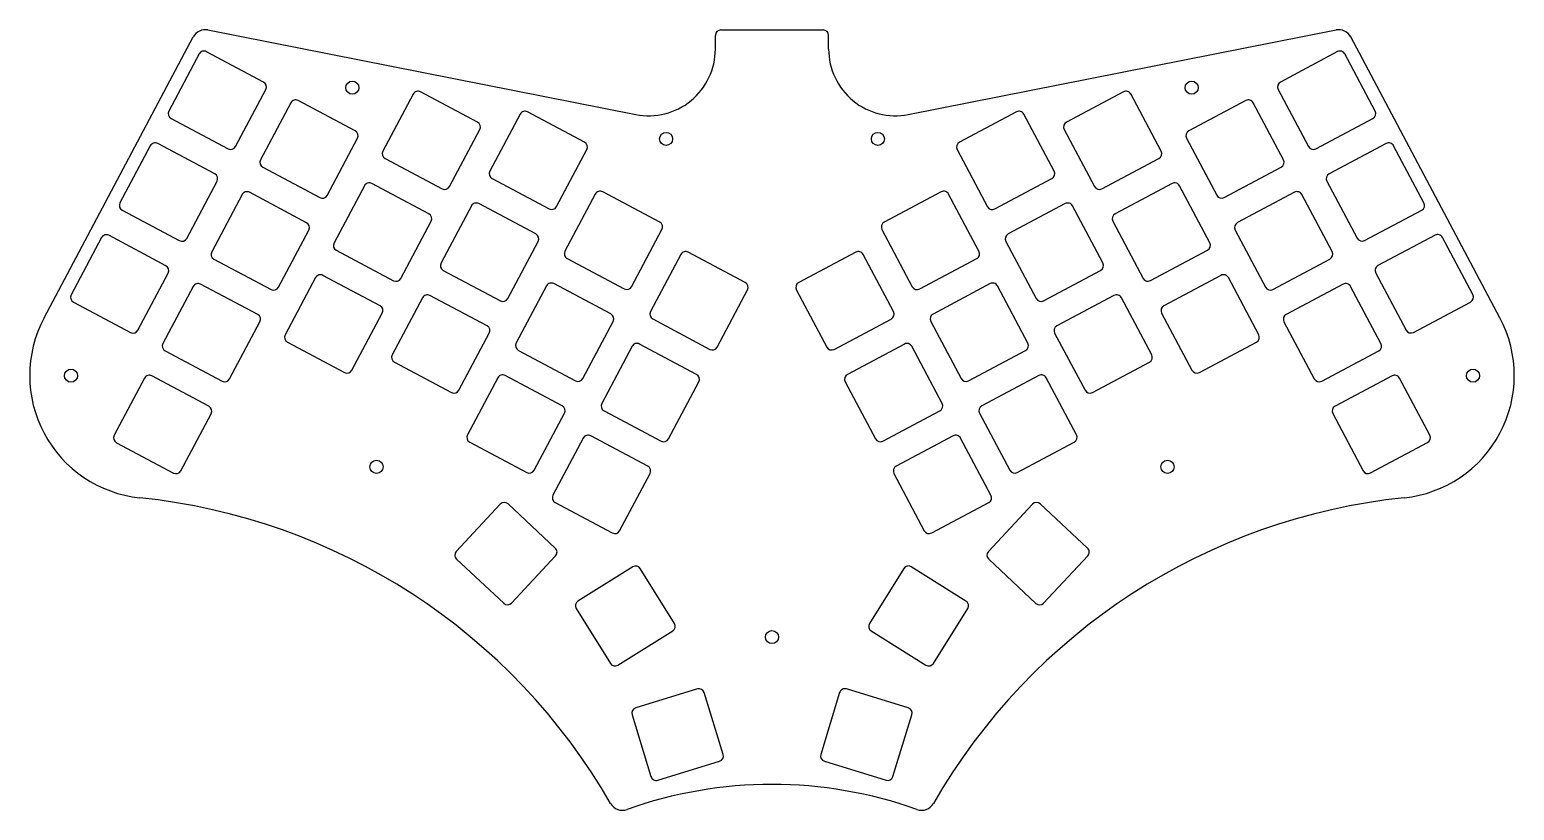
# Model space of a CAD drawing. Extents: x 14 to 286, y 43 to 187.
import ezdxf

# ---------------------------------------------------------------- set-up
doc = ezdxf.new("R2010")
doc.units = 0
doc.layers.add('View001', color=7, linetype='CONTINUOUS')

msp = doc.modelspace()

# ---------------------------------------------------------------- linework, layer by layer
at = {"layer": 'View001'}
for p, q in [((16.3483, 133.722), (43.7101, 185.182)), ((16.3483, 133.722), (43.7101, 185.182)), ((46.4017, 186.461), (124.856, 170.972)), ((46.4017, 186.461), (124.856, 170.972)), ((139.443, 182.961), (139.443, 185.461)), ((139.443, 182.961), (139.443, 185.461)), ((140.443, 186.461), (159.223, 186.461)), ((140.443, 186.461), (159.223, 186.461)), ((160.223, 182.961), (160.223, 185.461)), ((160.223, 182.961), (160.223, 185.461)), ((174.811, 170.972), (253.265, 186.461)), ((174.811, 170.972), (253.265, 186.461)), ((283.318, 133.722), (255.957, 185.182)), ((283.318, 133.722), (255.957, 185.182)), ((56.5928, 176.914), (46.1298, 182.478)), ((253.527, 182.488), (243.064, 176.924)), ((44.7774, 182.064), (39.2142, 171.601)), ((260.442, 171.611), (254.879, 182.074)), ((51.443, 165.099), (57.0062, 175.562)), ((84.0305, 174.724), (78.4673, 164.261)), ((95.8459, 169.574), (85.383, 175.137)), ((214.277, 175.144), (203.814, 169.581)), ((221.192, 164.268), (215.629, 174.731)), ((242.65, 175.572), (248.214, 165.109)), ((61.5976, 173.121), (56.0343, 162.658)), ((73.4129, 167.971), (62.95, 173.534)), ((236.707, 173.544), (226.244, 167.981)), ((243.622, 162.668), (238.059, 173.131)), ((39.6276, 170.249), (50.0906, 164.686)), ((103.651, 171.054), (98.0873, 160.591)), ((115.466, 165.904), (105.003, 171.467)), ((194.657, 171.464), (184.194, 165.901)), ((201.572, 160.588), (196.009, 171.051)), ((249.566, 164.696), (260.029, 170.259)), ((68.2631, 156.156), (73.8264, 166.619)), ((90.6961, 157.759), (96.2594, 168.222)), ((203.4, 168.229), (208.964, 157.766)), ((225.83, 166.629), (231.394, 156.166)), ((35.834, 165.244), (30.2707, 154.781)), ((47.6493, 160.094), (37.1864, 165.658)), ((110.316, 154.089), (115.879, 164.552)), ((183.78, 164.549), (189.344, 154.086)), ((262.47, 165.668), (252.007, 160.104)), ((269.386, 154.791), (263.823, 165.254)), ((56.4478, 161.305), (66.9107, 155.742)), ((78.8808, 162.909), (89.3437, 157.345)), ((210.316, 157.352), (220.779, 162.915)), ((232.746, 155.752), (243.209, 161.315)), ((42.4996, 148.279), (48.0628, 158.742)), ((75.0871, 157.904), (69.5239, 147.441)), ((86.9025, 152.754), (76.4395, 158.317)), ((98.5008, 159.239), (108.964, 153.675)), ((190.696, 153.672), (201.159, 159.235)), ((223.22, 158.324), (212.757, 152.761)), ((230.136, 147.448), (224.573, 157.911)), ((251.594, 158.752), (257.157, 148.289)), ((52.6541, 156.301), (47.0909, 145.838)), ((64.4695, 151.151), (54.0065, 156.714)), ((117.431, 156.394), (111.867, 145.931)), ((129.246, 151.244), (118.783, 156.807)), ((180.877, 156.804), (170.414, 151.241)), ((187.792, 145.928), (182.229, 156.391)), ((245.65, 156.724), (235.187, 151.161)), ((252.566, 145.848), (247.003, 156.311)), ((30.6842, 153.429), (41.1471, 147.865)), ((94.7071, 154.234), (89.1439, 143.771)), ((106.522, 149.084), (96.0595, 154.647)), ((203.6, 154.644), (193.137, 149.081)), ((210.516, 143.768), (204.953, 154.231)), ((258.51, 147.875), (268.972, 153.439)), ((59.3197, 139.335), (64.8829, 149.798)), ((81.7527, 140.939), (87.3159, 151.402)), ((124.096, 139.429), (129.659, 149.892)), ((170, 149.889), (175.564, 139.426)), ((212.344, 151.408), (217.907, 140.945)), ((234.774, 149.808), (240.337, 139.345)), ((26.8905, 148.424), (21.3273, 137.961)), ((38.7059, 143.274), (28.243, 148.837)), ((101.373, 137.269), (106.936, 147.732)), ((192.724, 147.728), (198.287, 137.265)), ((271.414, 148.847), (260.951, 143.284)), ((278.329, 137.971), (272.766, 148.434)), ((47.5044, 144.485), (57.9673, 138.922)), ((69.9373, 146.088), (80.4003, 140.525)), ((112.281, 144.579), (122.744, 139.015)), ((133.121, 145.324), (127.557, 134.861)), ((144.936, 140.174), (134.473, 145.737)), ((165.187, 145.734), (154.724, 140.171)), ((172.102, 134.858), (166.539, 145.321)), ((176.916, 139.012), (187.379, 144.575)), ((219.259, 140.532), (229.722, 146.095)), ((241.689, 138.932), (252.152, 144.495)), ((33.5561, 131.459), (39.1194, 141.922)), ((89.5573, 142.418), (100.02, 136.855)), ((199.639, 136.852), (210.102, 142.415)), ((260.537, 141.932), (266.101, 131.469)), ((43.7107, 139.48), (38.1475, 129.018)), ((55.526, 134.331), (45.0631, 139.894)), ((66.1437, 141.084), (60.5804, 130.621)), ((77.959, 135.934), (67.4961, 141.497)), ((108.487, 139.574), (102.924, 129.111)), ((120.302, 134.424), (109.84, 139.987)), ((189.82, 139.984), (179.357, 134.421)), ((196.736, 129.108), (191.173, 139.571)), ((232.164, 141.504), (221.701, 135.941)), ((239.079, 130.628), (233.516, 141.09)), ((254.594, 139.904), (244.131, 134.341)), ((261.509, 129.028), (255.946, 139.49)), ((21.7408, 136.609), (32.2037, 131.045)), ((85.7637, 137.414), (80.2004, 126.951)), ((97.579, 132.264), (87.1161, 137.827)), ((139.786, 128.359), (145.349, 138.822)), ((154.31, 138.819), (159.874, 128.356)), ((212.544, 137.824), (202.081, 132.261)), ((219.459, 126.948), (213.896, 137.41)), ((267.453, 131.055), (277.916, 136.619)), ((72.8093, 124.118), (78.3725, 134.581)), ((127.971, 133.509), (138.434, 127.945)), ((161.226, 127.942), (171.689, 133.505)), ((221.287, 134.588), (226.85, 124.125)), ((50.3763, 122.515), (55.9395, 132.978)), ((92.4293, 120.448), (97.9925, 130.911)), ((115.153, 122.609), (120.716, 133.072)), ((178.944, 133.068), (184.507, 122.605)), ((201.667, 130.908), (207.23, 120.445)), ((243.717, 132.988), (249.28, 122.525)), ((60.9939, 129.268), (71.4568, 123.705)), ((124.177, 128.504), (118.614, 118.041)), ((135.992, 123.354), (125.53, 128.917)), ((174.13, 128.914), (163.667, 123.351)), ((181.046, 118.038), (175.483, 128.501)), ((228.203, 123.712), (238.666, 129.275)), ((38.5609, 127.665), (49.0239, 122.102)), ((80.6139, 125.598), (91.0768, 120.035)), ((103.337, 127.758), (113.8, 122.195)), ((185.859, 122.192), (196.322, 127.755)), ((208.583, 120.032), (219.046, 125.595)), ((250.633, 122.112), (261.096, 127.675)), ((34.7673, 122.66), (29.204, 112.197)), ((46.5826, 117.511), (36.1197, 123.074)), ((99.5437, 122.754), (93.9804, 112.291)), ((111.359, 117.604), (100.896, 123.167)), ((198.764, 123.164), (188.301, 117.601)), ((205.679, 112.288), (200.116, 122.75)), ((263.537, 123.084), (253.074, 117.521)), ((270.453, 112.207), (264.889, 122.67)), ((130.843, 111.539), (136.406, 122.002)), ((163.254, 121.998), (168.817, 111.535)), ((41.4328, 105.695), (46.9961, 116.158)), ((106.209, 105.788), (111.772, 116.251)), ((119.027, 116.688), (129.49, 111.125)), ((170.169, 111.122), (180.632, 116.685)), ((187.887, 116.248), (193.45, 105.785)), ((252.661, 116.168), (258.224, 105.705)), ((115.234, 111.684), (109.67, 101.221)), ((127.049, 106.534), (116.586, 112.097)), ((183.074, 112.094), (172.611, 106.531)), ((189.989, 101.218), (184.426, 111.68)), ((29.6175, 110.845), (40.0804, 105.282)), ((94.3939, 110.938), (104.857, 105.375)), ((194.803, 105.372), (205.266, 110.935)), ((259.576, 105.292), (270.039, 110.855)), ((121.899, 94.7185), (127.462, 105.181)), ((172.197, 105.178), (177.76, 94.7153)), ((100.013, 99.5771), (91.931, 90.9106)), ((110.093, 91.5448), (101.426, 99.6265)), ((110.084, 99.8682), (120.547, 94.305)), ((179.113, 94.3019), (189.576, 99.8651)), ((197.599, 99.564), (189.518, 90.8975)), ((207.679, 91.5317), (199.013, 99.6134)), ((102.06, 81.4649), (110.142, 90.1315)), ((199.647, 81.4518), (207.729, 90.1183)), ((91.9804, 89.4972), (100.647, 81.4156)), ((124.291, 88.1035), (114.242, 81.824)), ((131.949, 77.736), (125.669, 87.7854)), ((173.98, 87.7923), (167.701, 77.7429)), ((185.408, 81.8309), (175.358, 88.1104)), ((189.567, 89.4841), (198.234, 81.4024)), ((113.924, 80.446), (120.204, 70.3967)), ((179.446, 70.4035), (185.726, 80.4529)), ((121.581, 70.0785), (131.631, 76.3581)), ((168.019, 76.3649), (178.068, 70.0854)), ((136.168, 65.7157), (124.836, 62.2511)), ((174.814, 62.258), (163.482, 65.7226)), ((140.881, 53.7196), (137.417, 65.0518)), ((162.233, 65.0587), (158.768, 53.7265)), ((124.172, 61.0025), (127.636, 49.6702)), ((172.013, 49.6771), (175.478, 61.0093)), ((128.885, 49.0063), (140.217, 52.4709)), ((159.432, 52.4778), (170.765, 49.0132))]:
    msp.add_line(p, q, dxfattribs=at)
for centre in [(72.8733, 175.891), (72.8733, 175.891), (226.793, 175.891), (226.793, 175.891), (130.403, 166.501), (130.403, 166.501), (169.263, 166.501), (169.263, 166.501), (21.2833, 123.121), (21.2833, 123.121), (278.383, 123.121), (278.383, 123.121), (77.3133, 106.421), (77.3133, 106.421), (222.353, 106.421), (222.353, 106.421), (149.833, 75.2313), (149.833, 75.2313)]:
    msp.add_circle(centre, 1.2, dxfattribs=at)
for centre, radius, start, end in [((45.9175, 184.009), 2.5, 78.832, 152), ((45.9175, 184.009), 2.5, 78.832, 152), ((140.443, 185.461), 1, 90, 180), ((140.443, 185.461), 1, 90, 180), ((159.223, 185.461), 1, 0, 90), ((159.223, 185.461), 1, 0, 90), ((253.749, 184.009), 2.5, 28, 101.168), ((253.749, 184.009), 2.5, 28, 101.168), ((45.6604, 181.595), 1, 62, 152), ((127.223, 182.961), 12.2203, -101.168, 0), ((127.223, 182.961), 12.2203, -101.168, 0), ((172.444, 182.961), 12.2203, 180, -78.832), ((172.444, 182.961), 12.2203, 180, -78.832), ((253.996, 181.605), 1, 28, 118), ((56.1233, 176.031), 1, -28, 62), ((84.9135, 174.254), 1, 62, 152), ((214.746, 174.261), 1, 28, 118), ((243.533, 176.041), 1, 118, -152), ((40.0971, 171.132), 1, 152, -118), ((62.4805, 172.651), 1, 62, 152), ((104.533, 170.584), 1, 62, 152), ((195.126, 170.581), 1, 28, 118), ((237.176, 172.661), 1, 28, 118), ((259.56, 171.142), 1, -62, 28), ((95.3764, 168.691), 1, -28, 62), ((204.283, 168.698), 1, 118, -152), ((72.9434, 167.088), 1, -28, 62), ((226.713, 167.098), 1, 118, -152), ((36.7169, 164.775), 1, 62, 152), ((50.56, 165.569), 1, -118, -28), ((79.3502, 163.791), 1, 152, -118), ((114.996, 165.021), 1, -28, 62), ((184.663, 165.018), 1, 118, -152), ((220.309, 163.798), 1, -62, 28), ((249.097, 165.579), 1, -152, -62), ((262.94, 164.785), 1, 28, 118), ((56.9173, 162.188), 1, 152, -118), ((242.739, 162.198), 1, -62, 28), ((47.1799, 159.211), 1, -28, 62), ((75.9701, 157.434), 1, 62, 152), ((98.9702, 160.121), 1, 152, -118), ((200.689, 160.118), 1, -62, 28), ((223.69, 157.441), 1, 28, 118), ((252.477, 159.221), 1, 118, -152), ((53.5371, 155.831), 1, 62, 152), ((67.3802, 156.625), 1, -118, -28), ((89.8132, 158.228), 1, -118, -28), ((118.313, 155.924), 1, 62, 152), ((181.346, 155.921), 1, 28, 118), ((209.846, 158.235), 1, -152, -62), ((232.276, 156.635), 1, -152, -62), ((246.12, 155.841), 1, 28, 118), ((31.1537, 154.312), 1, 152, -118), ((86.433, 151.871), 1, -28, 62), ((95.5901, 153.764), 1, 62, 152), ((109.433, 154.558), 1, -118, -28), ((190.226, 154.555), 1, -152, -62), ((204.07, 153.761), 1, 28, 118), ((213.227, 151.878), 1, 118, -152), ((268.503, 154.322), 1, -62, 28), ((64, 150.268), 1, -28, 62), ((128.776, 150.361), 1, -28, 62), ((170.883, 150.358), 1, 118, -152), ((235.657, 150.278), 1, 118, -152), ((27.7735, 147.954), 1, 62, 152), ((41.6166, 148.748), 1, -118, -28), ((70.4068, 146.971), 1, 152, -118), ((106.053, 148.201), 1, -28, 62), ((193.607, 148.198), 1, 118, -152), ((229.253, 146.978), 1, -62, 28), ((258.04, 148.758), 1, -152, -62), ((271.883, 147.964), 1, 28, 118), ((47.9738, 145.368), 1, 152, -118), ((112.75, 145.461), 1, 152, -118), ((134.003, 144.854), 1, 62, 152), ((165.656, 144.851), 1, 28, 118), ((186.909, 145.458), 1, -62, 28), ((251.683, 145.378), 1, -62, 28), ((38.2364, 142.391), 1, -28, 62), ((67.0266, 140.614), 1, 62, 152), ((90.0268, 143.301), 1, 152, -118), ((209.633, 143.298), 1, -62, 28), ((232.633, 140.621), 1, 28, 118), ((261.42, 142.401), 1, 118, -152), ((44.5936, 139.011), 1, 62, 152), ((58.4368, 139.805), 1, -118, -28), ((80.8697, 141.408), 1, -118, -28), ((109.37, 139.104), 1, 62, 152), ((123.213, 139.898), 1, -118, -28), ((144.466, 139.291), 1, -28, 62), ((155.193, 139.288), 1, 118, -152), ((176.446, 139.895), 1, -152, -62), ((190.29, 139.101), 1, 28, 118), ((218.79, 141.415), 1, -152, -62), ((241.22, 139.815), 1, -152, -62), ((255.063, 139.021), 1, 28, 118), ((22.2102, 137.491), 1, 152, -118), ((86.6466, 136.944), 1, 62, 152), ((100.49, 137.738), 1, -118, -28), ((199.17, 137.735), 1, -152, -62), ((213.013, 136.941), 1, 28, 118), ((277.446, 137.501), 1, -62, 28), ((36.2309, 123.151), 22.5184, 152, -95.8944), ((36.2309, 123.151), 22.5184, 152, -95.8944), ((55.0566, 133.448), 1, -28, 62), ((77.4896, 135.051), 1, -28, 62), ((119.833, 133.541), 1, -28, 62), ((128.44, 134.391), 1, 152, -118), ((171.219, 134.388), 1, -62, 28), ((179.827, 133.538), 1, 118, -152), ((222.17, 135.058), 1, 118, -152), ((244.6, 133.458), 1, 118, -152), ((263.436, 123.151), 22.5184, -84.1056, 28), ((263.436, 123.151), 22.5184, -84.1056, 28), ((32.6732, 131.928), 1, -118, -28), ((97.1096, 131.381), 1, -28, 62), ((202.55, 131.378), 1, 118, -152), ((266.983, 131.938), 1, -152, -62), ((39.0304, 128.548), 1, 152, -118), ((61.4634, 130.151), 1, 152, -118), ((103.807, 128.641), 1, 152, -118), ((125.06, 128.034), 1, 62, 152), ((138.903, 128.828), 1, -118, -28), ((160.756, 128.825), 1, -152, -62), ((174.6, 128.031), 1, 28, 118), ((195.853, 128.638), 1, -62, 28), ((238.196, 130.158), 1, -62, 28), ((260.626, 128.558), 1, -62, 28), ((81.0834, 126.481), 1, 152, -118), ((218.576, 126.478), 1, -62, 28), ((35.6502, 122.191), 1, 62, 152), ((49.4933, 122.985), 1, -118, -28), ((71.9263, 124.588), 1, -118, -28), ((100.427, 122.284), 1, 62, 152), ((114.27, 123.078), 1, -118, -28), ((135.523, 122.471), 1, -28, 62), ((164.137, 122.468), 1, 118, -152), ((185.39, 123.075), 1, -152, -62), ((199.233, 122.281), 1, 28, 118), ((227.733, 124.595), 1, -152, -62), ((250.163, 122.995), 1, -152, -62), ((264.006, 122.201), 1, 28, 118), ((91.5463, 120.918), 1, -118, -28), ((208.113, 120.915), 1, -152, -62), ((46.1131, 116.628), 1, -28, 62), ((110.89, 116.721), 1, -28, 62), ((119.497, 117.571), 1, 152, -118), ((180.163, 117.568), 1, -62, 28), ((188.77, 116.718), 1, 118, -152), ((253.544, 116.638), 1, 118, -152), ((30.087, 111.728), 1, 152, -118), ((94.8634, 111.821), 1, 152, -118), ((116.117, 111.214), 1, 62, 152), ((183.543, 111.211), 1, 28, 118), ((204.796, 111.818), 1, -62, 28), ((269.57, 111.738), 1, -62, 28), ((129.96, 112.008), 1, -118, -28), ((169.7, 112.005), 1, -152, -62), ((126.58, 105.651), 1, -28, 62), ((173.08, 105.648), 1, 118, -152), ((40.5499, 106.165), 1, -118, -28), ((105.326, 106.258), 1, -118, -28), ((194.333, 106.255), 1, -152, -62), ((259.107, 106.175), 1, -152, -62), ((22.3115, -11.6734), 113.022, 29.9448, 84.1056), ((22.3115, -11.6734), 113.022, 29.9448, 84.1056), ((110.553, 100.751), 1, 152, -118), ((277.355, -11.6734), 113.022, 95.8944, 150.055), ((277.355, -11.6734), 113.022, 95.8944, 150.055), ((189.106, 100.748), 1, -62, 28), ((100.744, 98.8951), 1, 47, 137), ((198.331, 98.882), 1, 47, 137), ((121.016, 95.1879), 1, -118, -28), ((178.643, 95.1848), 1, -152, -62), ((92.6624, 90.2286), 1, 137, -133), ((109.411, 90.8135), 1, -43, 47), ((190.249, 90.2155), 1, 137, -133), ((206.997, 90.8003), 1, -43, 47), ((124.821, 87.2555), 1, 32, 122), ((174.828, 87.2624), 1, 58, 148), ((114.772, 80.9759), 1, 122, -148), ((184.878, 80.9828), 1, -32, 58), ((101.329, 82.1469), 1, -133, -43), ((198.916, 82.1338), 1, -133, -43), ((131.101, 77.2061), 1, -58, 32), ((168.549, 77.213), 1, 148, -122), ((121.052, 70.9266), 1, -148, -58), ((178.598, 70.9334), 1, -122, -32), ((136.46, 64.7594), 1, 17, 107), ((163.189, 64.7663), 1, 73, 163), ((125.128, 61.2948), 1, 107, -163), ((174.522, 61.3017), 1, -17, 73), ((139.925, 53.4272), 1, -73, 17), ((159.725, 53.4341), 1, 163, -107), ((128.593, 49.9626), 1, -163, -73), ((171.057, 49.9695), 1, -107, -17), ((149.833, -30.9908), 79.22, 70.3941, 109.606), ((149.833, -30.9908), 79.22, 70.3941, 109.606), ((122.412, 45.9913), 2.5, -150.055, -70.3941), ((122.412, 45.9913), 2.5, -150.055, -70.3941), ((177.254, 45.9913), 2.5, -109.606, -29.9448), ((177.254, 45.9913), 2.5, -109.606, -29.9448)]:
    msp.add_arc(centre, radius, start, end, dxfattribs=at)

doc.saveas('drawing.dxf')
